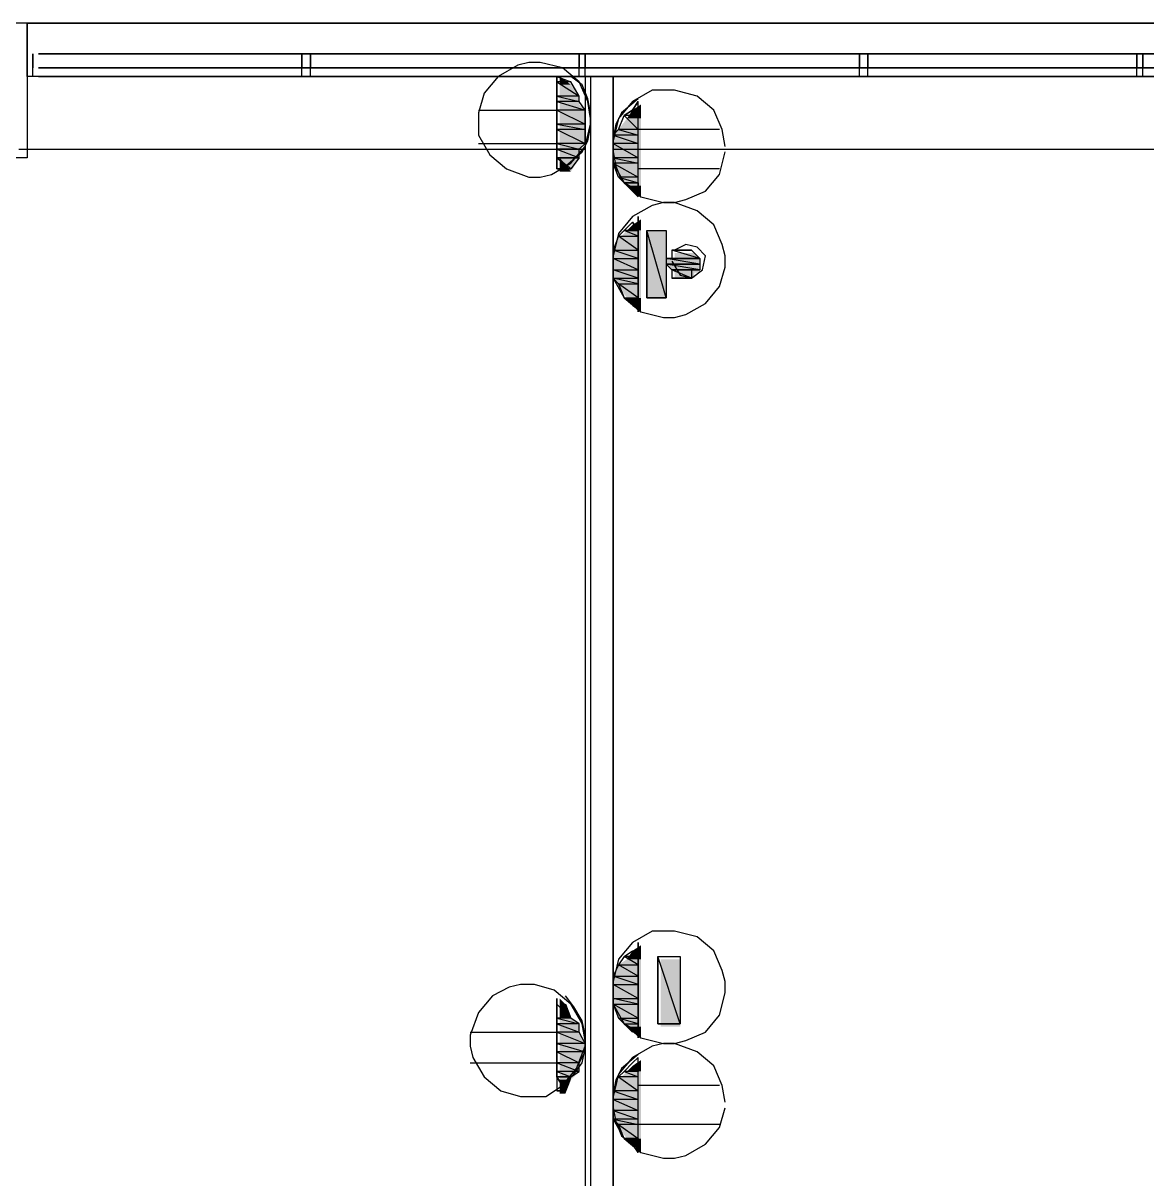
# Model space of a CAD drawing. Header units: millimetres. Extents: x 5 to 415, y 48 to 251.
# Drawn here: x 223.62 to 230.69, y 230.22 to 237.49 of the extents above; entities that cross this region are included whole.
import ezdxf

# ---------------------------------------------------------------- set-up
doc = ezdxf.new("R2010")
doc.units = ezdxf.units.MM
doc.layers.add('H', color=7, linetype='Continuous')
doc.layers.add('P', color=7, linetype='Continuous')

msp = doc.modelspace()

# ---------------------------------------------------------------- hatches: boundary and pattern name
at = {"layer": 'H', "linetype": 'Continuous'}
for points in [[(226.995, 237.102), (226.995, 237.155), (227.065, 237.102), (226.995, 237.102)], [(226.995, 237.031), (226.995, 237.102), (227.065, 237.102), (227.118, 237.031), (226.995, 237.031)], [(226.995, 236.978), (226.995, 237.031), (227.118, 237.031), (227.118, 236.978), (226.995, 236.978)], [(226.995, 236.943), (226.995, 236.978), (227.118, 236.978), (227.154, 236.943), (226.995, 236.943)], [(227.453, 236.943), (227.506, 236.978), (227.506, 236.943), (227.453, 236.943)], [(226.995, 236.855), (226.995, 236.943), (227.154, 236.943), (227.154, 236.855), (226.995, 236.855)], [(227.418, 236.89), (227.453, 236.943), (227.506, 236.943), (227.506, 236.89), (227.418, 236.89)], [(226.995, 236.82), (226.995, 236.855), (227.154, 236.855), (227.154, 236.82), (226.995, 236.82)], [(227.365, 236.82), (227.418, 236.89), (227.506, 236.89), (227.506, 236.82), (227.365, 236.82)], [(226.995, 236.732), (226.995, 236.82), (227.154, 236.82), (227.154, 236.732), (226.995, 236.732)], [(227.33, 236.767), (227.365, 236.82), (227.506, 236.82), (227.506, 236.767), (227.33, 236.767)], [(227.33, 236.732), (227.33, 236.767), (227.506, 236.767), (227.506, 236.732), (227.33, 236.732)], [(226.995, 236.679), (226.995, 236.732), (227.154, 236.732), (227.118, 236.679), (226.995, 236.679)], [(226.995, 236.643), (226.995, 236.679), (227.118, 236.679), (227.118, 236.643), (226.995, 236.643)], [(227.33, 236.643), (227.33, 236.732), (227.506, 236.732), (227.506, 236.643), (227.33, 236.643)], [(226.995, 236.555), (226.995, 236.643), (227.065, 236.555), (226.995, 236.555)], [(227.065, 236.555), (226.995, 236.643), (227.118, 236.643), (227.065, 236.555)], [(227.33, 236.608), (227.33, 236.643), (227.506, 236.643), (227.506, 236.608), (227.33, 236.608)], [(227.365, 236.52), (227.33, 236.608), (227.506, 236.608), (227.506, 236.52), (227.365, 236.52)], [(227.418, 236.467), (227.365, 236.52), (227.506, 236.52), (227.506, 236.467), (227.418, 236.467)], [(227.506, 236.396), (227.418, 236.467), (227.506, 236.432), (227.506, 236.396)], [(227.506, 236.432), (227.418, 236.467), (227.506, 236.467), (227.506, 236.432)], [(227.506, 236.185), (227.453, 236.22), (227.506, 236.255), (227.506, 236.185)], [(227.365, 236.132), (227.418, 236.185), (227.506, 236.185), (227.506, 236.132), (227.365, 236.132)], [(227.418, 236.185), (227.453, 236.22), (227.506, 236.185), (227.418, 236.185)], [(227.542, 235.761), (227.542, 236.185), (227.665, 236.185), (227.665, 235.761), (227.542, 235.761)], [(227.33, 236.044), (227.365, 236.132), (227.506, 236.132), (227.506, 236.044), (227.33, 236.044)], [(227.33, 236.008), (227.33, 236.044), (227.506, 236.044), (227.506, 236.008), (227.33, 236.008)], [(227.718, 236.008), (227.718, 236.044), (227.842, 236.044), (227.877, 236.008), (227.718, 236.008)], [(227.33, 235.92), (227.33, 236.008), (227.506, 236.008), (227.506, 235.92), (227.33, 235.92)], [(227.665, 235.973), (227.665, 236.008), (227.877, 236.008), (227.877, 235.973), (227.665, 235.973)], [(227.718, 235.92), (227.665, 235.973), (227.877, 235.973), (227.877, 235.92), (227.718, 235.92)], [(227.33, 235.885), (227.33, 235.92), (227.506, 235.92), (227.506, 235.885), (227.33, 235.885)], [(227.365, 235.832), (227.33, 235.885), (227.506, 235.885), (227.506, 235.832), (227.365, 235.832)], [(227.718, 235.885), (227.718, 235.92), (227.842, 235.92), (227.842, 235.885), (227.718, 235.885)], [(227.418, 235.761), (227.365, 235.832), (227.506, 235.832), (227.506, 235.761), (227.418, 235.761)], [(227.453, 235.708), (227.418, 235.761), (227.506, 235.761), (227.506, 235.708), (227.453, 235.708)], [(227.506, 235.673), (227.453, 235.708), (227.506, 235.708), (227.506, 235.673)], [(227.506, 231.599), (227.453, 231.652), (227.506, 231.687), (227.506, 231.599)], [(227.365, 231.563), (227.418, 231.599), (227.506, 231.599), (227.506, 231.563), (227.365, 231.563)], [(227.418, 231.599), (227.453, 231.652), (227.506, 231.599), (227.418, 231.599)], [(227.63, 231.175), (227.63, 231.599), (227.753, 231.599), (227.753, 231.175), (227.63, 231.175)], [(227.33, 231.475), (227.365, 231.563), (227.506, 231.563), (227.506, 231.475), (227.33, 231.475)], [(227.33, 231.44), (227.33, 231.475), (227.506, 231.475), (227.506, 231.44), (227.33, 231.44)], [(227.33, 231.352), (227.33, 231.44), (227.506, 231.44), (227.506, 231.352), (227.33, 231.352)], [(226.995, 231.316), (226.995, 231.352), (227.03, 231.316), (226.995, 231.316)], [(226.995, 231.228), (226.995, 231.316), (227.03, 231.316), (227.065, 231.228), (226.995, 231.228)], [(227.33, 231.316), (227.33, 231.352), (227.506, 231.352), (227.506, 231.316), (227.33, 231.316)], [(227.365, 231.228), (227.33, 231.316), (227.506, 231.316), (227.506, 231.228), (227.365, 231.228)], [(226.995, 231.175), (226.995, 231.228), (227.065, 231.228), (227.118, 231.175), (226.995, 231.175)], [(227.418, 231.175), (227.365, 231.228), (227.506, 231.228), (227.506, 231.175), (227.418, 231.175)], [(226.995, 231.14), (226.995, 231.175), (227.118, 231.175), (227.118, 231.14), (226.995, 231.14)], [(227.453, 231.14), (227.418, 231.175), (227.506, 231.175), (227.506, 231.14), (227.453, 231.14)], [(226.995, 231.052), (226.995, 231.14), (227.118, 231.14), (227.154, 231.052), (226.995, 231.052)], [(227.506, 231.105), (227.453, 231.14), (227.506, 231.14), (227.506, 231.105)], [(226.995, 231.017), (226.995, 231.052), (227.154, 231.052), (227.154, 231.017), (226.995, 231.017)], [(226.995, 230.928), (226.995, 231.017), (227.154, 231.017), (227.118, 230.928), (226.995, 230.928)], [(227.453, 230.928), (227.506, 230.964), (227.506, 230.928), (227.453, 230.928)], [(226.995, 230.893), (226.995, 230.928), (227.118, 230.928), (227.118, 230.893), (226.995, 230.893)], [(226.995, 230.84), (226.995, 230.893), (227.118, 230.893), (227.065, 230.84), (226.995, 230.84)], [(227.365, 230.84), (227.418, 230.893), (227.506, 230.893), (227.506, 230.84), (227.365, 230.84)], [(227.418, 230.893), (227.453, 230.928), (227.506, 230.928), (227.506, 230.893), (227.418, 230.893)], [(226.995, 230.752), (226.995, 230.84), (227.03, 230.752), (226.995, 230.752)], [(227.03, 230.752), (226.995, 230.84), (227.065, 230.84), (227.03, 230.752)], [(227.33, 230.752), (227.365, 230.84), (227.506, 230.84), (227.506, 230.752), (227.33, 230.752)], [(227.33, 230.717), (227.33, 230.752), (227.506, 230.752), (227.506, 230.717), (227.33, 230.717)], [(227.33, 230.628), (227.33, 230.717), (227.506, 230.717), (227.506, 230.628), (227.33, 230.628)], [(227.33, 230.593), (227.33, 230.628), (227.506, 230.628), (227.506, 230.593), (227.33, 230.593)], [(227.365, 230.54), (227.33, 230.593), (227.506, 230.593), (227.506, 230.54), (227.365, 230.54)], [(227.418, 230.47), (227.365, 230.54), (227.506, 230.54), (227.506, 230.47), (227.418, 230.47)], [(227.506, 230.382), (227.418, 230.47), (227.506, 230.417), (227.506, 230.382)], [(227.506, 230.417), (227.418, 230.47), (227.506, 230.47), (227.506, 230.417)]]:
    msp.add_hatch(color=256, dxfattribs=at).paths.add_polyline_path(points)

# ---------------------------------------------------------------- linework, layer by layer
at = {"layer": 'P'}
for points in [[(308.134, 237.49), (25.735, 237.49)], [(223.643, 237.49), (235.955, 237.49)], [(223.643, 237.296), (223.643, 237.49)], [(223.643, 237.49), (223.643, 237.296)], [(223.643, 237.49), (235.955, 237.49)], [(223.643, 237.296), (223.643, 237.49)], [(223.643, 237.49), (223.643, 237.296)], [(223.643, 237.49), (223.643, 237.296)], [(223.643, 237.49), (235.955, 237.49)], [(223.643, 237.296), (223.643, 237.49)], [(223.643, 237.155), (223.643, 237.296)], [(223.643, 237.296), (223.643, 237.155)], [(223.643, 237.155), (223.643, 237.296)], [(223.643, 237.296), (223.643, 237.155)], [(223.643, 237.296), (223.643, 237.155)], [(223.643, 237.155), (223.643, 237.296)], [(223.679, 237.296), (223.679, 237.208)], [(223.679, 237.155), (223.679, 237.296)], [(223.679, 237.155), (223.679, 237.296)], [(223.679, 237.296), (223.679, 237.208)], [(223.679, 237.155), (223.679, 237.296)], [(223.679, 237.155), (223.679, 237.296)], [(223.679, 237.296), (223.679, 237.208)], [(223.679, 237.155), (223.679, 237.296)], [(235.867, 237.296), (223.714, 237.296)], [(223.714, 237.296), (235.867, 237.296)], [(223.714, 237.296), (235.867, 237.296)], [(225.337, 237.296), (225.425, 237.296)], [(225.372, 237.296), (225.372, 237.208)], [(225.372, 237.155), (225.372, 237.296)], [(225.425, 237.296), (225.425, 237.208)], [(225.425, 237.155), (225.425, 237.296)], [(227.118, 237.296), (227.118, 237.208)], [(227.118, 237.155), (227.118, 237.296)], [(227.118, 237.296), (227.189, 237.296)], [(227.154, 237.296), (227.154, 237.208)], [(227.154, 237.155), (227.154, 237.296)], [(228.847, 237.296), (228.935, 237.296)], [(228.882, 237.296), (228.882, 237.208)], [(228.882, 237.155), (228.882, 237.296)], [(228.935, 237.296), (228.935, 237.208)], [(228.935, 237.155), (228.935, 237.296)], [(230.628, 237.296), (230.628, 237.208)], [(230.628, 237.155), (230.628, 237.296)], [(230.628, 237.296), (230.717, 237.296)], [(230.664, 237.296), (230.664, 237.208)], [(230.664, 237.155), (230.664, 237.296)], [(235.867, 237.208), (223.714, 237.208)], [(235.867, 237.208), (223.714, 237.208)], [(235.867, 237.208), (223.714, 237.208)], [(235.867, 237.208), (223.714, 237.208)], [(235.867, 237.208), (223.714, 237.208)], [(223.714, 237.208), (229.729, 237.208)], [(223.714, 237.208), (229.729, 237.208)], [(223.714, 237.208), (229.729, 237.208)], [(223.714, 237.208), (229.729, 237.208)], [(223.714, 237.208), (229.729, 237.208)], [(223.714, 237.208), (225.337, 237.208)], [(223.714, 237.208), (225.337, 237.208)], [(223.714, 237.208), (225.337, 237.208)], [(223.714, 237.208), (225.337, 237.208)], [(223.714, 237.208), (225.337, 237.208)], [(225.425, 237.208), (227.118, 237.208)], [(225.425, 237.208), (227.118, 237.208)], [(225.425, 237.208), (227.118, 237.208)], [(225.425, 237.208), (227.118, 237.208)], [(225.425, 237.208), (227.118, 237.208)], [(226.73, 237.225), (226.607, 237.155)], [(226.73, 237.225), (226.607, 237.155)], [(226.801, 237.243), (226.73, 237.225)], [(226.801, 237.243), (226.73, 237.225)], [(226.871, 237.243), (226.801, 237.243)], [(226.871, 237.243), (226.801, 237.243)], [(227.013, 237.208), (226.871, 237.243)], [(227.013, 237.208), (226.871, 237.243)], [(227.118, 237.12), (227.013, 237.208)], [(227.118, 237.12), (227.013, 237.208)], [(227.189, 237.208), (228.847, 237.208)], [(227.189, 237.208), (228.847, 237.208)], [(227.189, 237.208), (228.847, 237.208)], [(227.189, 237.208), (228.847, 237.208)], [(227.189, 237.208), (228.847, 237.208)], [(228.935, 237.208), (230.628, 237.208)], [(228.935, 237.208), (230.628, 237.208)], [(228.935, 237.208), (230.628, 237.208)], [(228.935, 237.208), (230.628, 237.208)], [(228.935, 237.208), (230.628, 237.208)], [(229.817, 237.208), (235.867, 237.208)], [(229.817, 237.208), (235.867, 237.208)], [(229.817, 237.208), (235.867, 237.208)], [(229.817, 237.208), (235.867, 237.208)], [(229.817, 237.208), (235.867, 237.208)], [(223.643, 237.155), (223.643, 236.643)], [(235.92, 237.155), (223.643, 237.155)], [(235.92, 237.155), (223.643, 237.155)], [(235.92, 237.155), (223.643, 237.155)], [(235.867, 237.155), (223.714, 237.155)], [(235.867, 237.155), (223.714, 237.155)], [(223.714, 237.155), (235.867, 237.155)], [(223.714, 237.155), (229.729, 237.155)], [(223.714, 237.155), (235.867, 237.155)], [(223.714, 237.155), (225.337, 237.155)], [(225.425, 237.155), (225.337, 237.155)], [(225.425, 237.155), (227.118, 237.155)], [(225.425, 237.155), (227.118, 237.155)], [(226.607, 237.155), (226.519, 237.049)], [(226.607, 237.155), (226.519, 237.049)], [(226.977, 237.155), (227.065, 237.12)], [(226.977, 237.12), (226.977, 237.155)], [(226.977, 237.155), (226.977, 236.573)], [(227.065, 237.12), (226.977, 237.12)], [(227.065, 237.12), (226.977, 237.12)], [(226.977, 237.12), (227.118, 237.031)], [(226.977, 237.12), (227.118, 237.031)], [(226.977, 237.031), (226.977, 237.12)], [(227.136, 237.102), (227.065, 237.155)], [(227.118, 237.031), (227.065, 237.12)], [(227.189, 237.155), (227.118, 237.155)], [(227.171, 236.996), (227.118, 237.12)], [(227.171, 236.996), (227.118, 237.12)], [(227.154, 237.155), (227.154, 224.719)], [(227.189, 237.155), (228.847, 237.155)], [(227.189, 237.155), (228.847, 237.155)], [(227.189, 237.155), (227.189, 224.719)], [(227.33, 224.719), (227.33, 237.155)], [(227.33, 237.155), (227.33, 224.719)], [(228.935, 237.155), (228.847, 237.155)], [(228.935, 237.155), (230.628, 237.155)], [(228.935, 237.155), (230.628, 237.155)], [(229.817, 237.155), (235.867, 237.155)], [(230.717, 237.155), (230.628, 237.155)], [(226.519, 237.049), (226.483, 236.926)], [(226.519, 237.049), (226.483, 236.926)], [(227.171, 237.014), (227.136, 237.102)], [(227.577, 237.067), (227.453, 236.996)], [(227.577, 237.067), (227.453, 236.996)], [(227.648, 237.067), (227.577, 237.067)], [(227.648, 237.067), (227.577, 237.067)], [(227.718, 237.067), (227.648, 237.067)], [(227.718, 237.067), (227.648, 237.067)], [(227.859, 237.031), (227.718, 237.067)], [(227.859, 237.031), (227.718, 237.067)], [(227.118, 237.031), (226.977, 237.031)], [(227.118, 237.031), (226.977, 237.031)], [(226.977, 237.031), (227.118, 236.996)], [(226.977, 237.031), (227.118, 236.996)], [(226.977, 236.996), (226.977, 237.031)], [(227.118, 236.996), (226.977, 236.996)], [(227.118, 236.996), (226.977, 236.996)], [(226.977, 236.996), (227.154, 236.943)], [(226.977, 236.996), (227.154, 236.943)], [(226.977, 236.943), (226.977, 236.996)], [(227.118, 236.996), (227.118, 237.031)], [(227.154, 236.943), (227.118, 236.996)], [(227.189, 236.926), (227.171, 237.014)], [(227.189, 236.89), (227.171, 236.996)], [(227.189, 236.89), (227.171, 236.996)], [(227.453, 236.996), (227.365, 236.89)], [(227.453, 236.996), (227.365, 236.89)], [(227.489, 237.014), (227.383, 236.926)], [(227.489, 236.996), (227.453, 236.943)], [(227.453, 236.943), (227.489, 236.996)], [(227.489, 236.396), (227.489, 236.996)], [(227.965, 236.943), (227.859, 237.031)], [(227.965, 236.943), (227.859, 237.031)], [(226.483, 236.943), (226.977, 236.943)], [(226.483, 236.926), (226.483, 236.855)], [(226.483, 236.926), (226.483, 236.855)], [(227.154, 236.943), (226.977, 236.943)], [(227.154, 236.943), (226.977, 236.943)], [(226.977, 236.943), (227.154, 236.855)], [(226.977, 236.943), (227.154, 236.855)], [(226.977, 236.855), (226.977, 236.943)], [(227.154, 236.855), (227.154, 236.943)], [(227.189, 236.837), (227.189, 236.926)], [(227.383, 236.926), (227.348, 236.855)], [(227.365, 236.82), (227.401, 236.908)], [(227.453, 236.943), (227.401, 236.908)], [(227.401, 236.908), (227.453, 236.943)], [(227.489, 236.908), (227.401, 236.908)], [(227.401, 236.908), (227.489, 236.82)], [(227.401, 236.908), (227.489, 236.82)], [(227.489, 236.943), (227.489, 236.908)], [(227.489, 236.908), (227.489, 236.943)], [(227.489, 236.82), (227.489, 236.908)], [(228.018, 236.82), (227.965, 236.943)], [(228.018, 236.82), (227.965, 236.943)], [(226.483, 236.855), (226.483, 236.784)], [(226.483, 236.855), (226.483, 236.784)], [(227.154, 236.855), (226.977, 236.855)], [(227.154, 236.855), (226.977, 236.855)], [(226.977, 236.855), (227.154, 236.82)], [(226.977, 236.855), (227.154, 236.82)], [(226.977, 236.82), (226.977, 236.855)], [(227.154, 236.714), (227.189, 236.855)], [(227.154, 236.714), (227.189, 236.855)], [(227.154, 236.82), (227.154, 236.855)], [(227.171, 236.749), (227.189, 236.837)], [(227.365, 236.89), (227.33, 236.749)], [(227.365, 236.89), (227.33, 236.749)], [(227.348, 236.855), (227.33, 236.767)], [(226.483, 236.784), (226.554, 236.661)], [(226.483, 236.784), (226.554, 236.661)], [(227.154, 236.82), (226.977, 236.82)], [(227.154, 236.82), (226.977, 236.82)], [(226.977, 236.82), (227.154, 236.732)], [(226.977, 236.82), (227.154, 236.732)], [(226.977, 236.732), (226.977, 236.82)], [(227.154, 236.732), (227.154, 236.82)], [(227.33, 236.784), (227.365, 236.82)], [(227.489, 236.784), (227.33, 236.784)], [(227.489, 236.784), (227.33, 236.784)], [(227.33, 236.784), (227.489, 236.732)], [(227.33, 236.784), (227.489, 236.732)], [(227.33, 236.732), (227.33, 236.784)], [(227.33, 236.767), (227.33, 236.679)], [(227.489, 236.82), (227.365, 236.82)], [(227.489, 236.82), (227.365, 236.82)], [(227.365, 236.82), (227.489, 236.784)], [(227.365, 236.82), (227.489, 236.784)], [(228, 236.82), (227.489, 236.82)], [(227.489, 236.784), (227.489, 236.82)], [(227.489, 236.732), (227.489, 236.784)], [(228.036, 236.714), (228.018, 236.82)], [(228.036, 236.714), (228.018, 236.82)], [(223.591, 236.696), (227.154, 236.696)], [(226.483, 236.732), (226.977, 236.732)], [(227.154, 236.732), (226.977, 236.732)], [(227.154, 236.732), (226.977, 236.732)], [(226.977, 236.732), (227.118, 236.696)], [(226.977, 236.732), (227.118, 236.696)], [(226.977, 236.696), (226.977, 236.732)], [(227.118, 236.696), (226.977, 236.696)], [(227.118, 236.696), (226.977, 236.696)], [(226.977, 236.696), (227.118, 236.643)], [(226.977, 236.696), (227.118, 236.643)], [(226.977, 236.643), (226.977, 236.696)], [(227.03, 236.59), (227.136, 236.679)], [(227.065, 236.608), (227.154, 236.714)], [(227.065, 236.608), (227.154, 236.714)], [(227.118, 236.696), (227.154, 236.732)], [(227.118, 236.643), (227.118, 236.696)], [(227.136, 236.679), (227.171, 236.749)], [(227.33, 236.749), (227.33, 236.679)], [(227.33, 236.749), (227.33, 236.679)], [(227.489, 236.732), (227.33, 236.732)], [(227.489, 236.732), (227.33, 236.732)], [(227.33, 236.732), (227.489, 236.643)], [(227.33, 236.732), (227.489, 236.643)], [(227.33, 236.643), (227.33, 236.732)], [(227.33, 236.696), (235.955, 236.696)], [(227.33, 236.679), (227.33, 236.608)], [(227.33, 236.679), (227.33, 236.608)], [(227.33, 236.679), (227.348, 236.59)], [(227.489, 236.643), (227.489, 236.732)], [(228, 236.538), (228.036, 236.679)], [(228, 236.538), (228.036, 236.679)], [(223.643, 236.643), (222.797, 236.643)], [(226.554, 236.661), (226.66, 236.573)], [(226.554, 236.661), (226.66, 236.573)], [(226.942, 236.538), (227.065, 236.608)], [(226.942, 236.538), (227.065, 236.608)], [(227.118, 236.643), (226.977, 236.643)], [(226.977, 236.573), (226.977, 236.643)], [(226.977, 236.643), (227.065, 236.573)], [(226.977, 236.643), (227.118, 236.643)], [(227.065, 236.573), (226.977, 236.643)], [(227.118, 236.643), (227.065, 236.573)], [(227.489, 236.643), (227.33, 236.643)], [(227.489, 236.643), (227.33, 236.643)], [(227.33, 236.643), (227.489, 236.608)], [(227.33, 236.643), (227.489, 236.608)], [(227.33, 236.608), (227.33, 236.643)], [(227.33, 236.608), (227.401, 236.485)], [(227.33, 236.608), (227.401, 236.485)], [(227.489, 236.608), (227.33, 236.608)], [(227.489, 236.608), (227.33, 236.608)], [(227.33, 236.608), (227.489, 236.52)], [(227.33, 236.608), (227.489, 236.52)], [(227.365, 236.52), (227.33, 236.608)], [(227.489, 236.608), (227.489, 236.643)], [(227.489, 236.52), (227.489, 236.608)], [(226.66, 236.573), (226.801, 236.52)], [(226.66, 236.573), (226.801, 236.52)], [(226.871, 236.52), (226.942, 236.538)], [(226.871, 236.52), (226.942, 236.538)], [(227.065, 236.573), (226.977, 236.573)], [(226.977, 236.573), (227.065, 236.573)], [(227.065, 236.573), (226.977, 236.573)], [(227.348, 236.59), (227.383, 236.502)], [(228, 236.573), (227.489, 236.573)], [(227.912, 236.432), (228, 236.538)], [(227.912, 236.432), (228, 236.538)], [(226.801, 236.52), (226.871, 236.52)], [(226.801, 236.52), (226.871, 236.52)], [(227.489, 236.52), (227.365, 236.52)], [(227.489, 236.52), (227.365, 236.52)], [(227.365, 236.52), (227.489, 236.485)], [(227.365, 236.52), (227.489, 236.485)], [(227.401, 236.485), (227.365, 236.52)], [(227.383, 236.502), (227.453, 236.432)], [(227.401, 236.485), (227.506, 236.396)], [(227.401, 236.485), (227.506, 236.396)], [(227.489, 236.485), (227.401, 236.485)], [(227.401, 236.485), (227.489, 236.432)], [(227.489, 236.432), (227.401, 236.485)], [(227.401, 236.485), (227.489, 236.485)], [(227.489, 236.432), (227.401, 236.485)], [(227.489, 236.485), (227.489, 236.52)], [(227.489, 236.485), (227.489, 236.432)], [(227.453, 236.432), (227.489, 236.396)], [(227.489, 236.396), (227.453, 236.432)], [(227.506, 236.396), (227.648, 236.361)], [(227.506, 236.396), (227.648, 236.361)], [(227.789, 236.379), (227.912, 236.432)], [(227.789, 236.379), (227.912, 236.432)], [(227.577, 236.343), (227.453, 236.273)], [(227.648, 236.361), (227.577, 236.343)], [(227.648, 236.361), (227.718, 236.361)], [(227.648, 236.361), (227.718, 236.361)], [(227.718, 236.361), (227.648, 236.361)], [(227.718, 236.361), (227.789, 236.379)], [(227.718, 236.361), (227.789, 236.379)], [(227.859, 236.308), (227.718, 236.361)], [(227.453, 236.273), (227.365, 236.167)], [(227.489, 236.238), (227.489, 236.273)], [(227.489, 236.273), (227.489, 236.238)], [(227.489, 235.673), (227.489, 236.273)], [(227.965, 236.22), (227.859, 236.308)], [(227.401, 236.185), (227.365, 236.149)], [(227.401, 236.185), (227.453, 236.238)], [(227.489, 236.149), (227.401, 236.185)], [(227.489, 236.149), (227.401, 236.185)], [(227.401, 236.185), (227.489, 236.185)], [(227.489, 236.185), (227.401, 236.185)], [(227.489, 236.185), (227.453, 236.238)], [(227.453, 236.238), (227.489, 236.185)], [(227.453, 236.238), (227.489, 236.185)], [(227.489, 236.185), (227.489, 236.149)], [(227.665, 235.761), (227.542, 236.185)], [(227.542, 236.185), (227.542, 235.761)], [(227.665, 235.761), (227.542, 236.185)], [(227.542, 236.185), (227.665, 236.185)], [(227.542, 235.761), (227.542, 236.185)], [(227.542, 236.185), (227.665, 236.185)], [(227.665, 236.185), (227.665, 235.761)], [(227.665, 236.185), (227.665, 235.761)], [(228.018, 236.097), (227.965, 236.22)], [(227.365, 236.167), (227.33, 236.026)], [(227.365, 236.149), (227.33, 236.061)], [(227.489, 236.061), (227.365, 236.149)], [(227.489, 236.061), (227.365, 236.149)], [(227.365, 236.149), (227.489, 236.149)], [(227.365, 236.149), (227.489, 236.149)], [(227.489, 236.149), (227.489, 236.061)], [(227.789, 236.097), (227.718, 236.061)], [(227.859, 236.079), (227.789, 236.097)], [(228.036, 236.026), (228.018, 236.097)], [(227.489, 236.008), (227.33, 236.061)], [(227.33, 236.061), (227.33, 236.008)], [(227.489, 236.008), (227.33, 236.061)], [(227.33, 236.061), (227.489, 236.061)], [(227.33, 236.061), (227.489, 236.061)], [(227.489, 236.061), (227.489, 236.008)], [(227.877, 236.008), (227.7, 236.061)], [(227.7, 236.061), (227.7, 236.008)], [(227.877, 236.008), (227.7, 236.061)], [(227.7, 236.061), (227.824, 236.061)], [(227.7, 236.061), (227.824, 236.061)], [(227.824, 236.061), (227.7, 236.061)], [(227.7, 236.061), (227.7, 236.061)], [(227.824, 236.061), (227.7, 236.061)], [(227.7, 236.061), (227.7, 236.061)], [(227.7, 236.061), (227.824, 236.061)], [(227.7, 236.061), (227.824, 236.061)], [(227.824, 236.061), (227.7, 236.061)], [(227.7, 236.061), (227.824, 236.061)], [(227.824, 236.061), (227.7, 236.061)], [(227.7, 236.061), (227.7, 236.061)], [(227.7, 236.061), (227.824, 236.061)], [(227.753, 236.061), (227.7, 236.061)], [(227.824, 236.061), (227.753, 236.061)], [(227.824, 236.061), (227.753, 236.061)], [(227.753, 236.061), (227.789, 236.061)], [(227.753, 236.061), (227.753, 236.061)], [(227.753, 236.061), (227.753, 236.061)], [(227.789, 236.061), (227.753, 236.061)], [(227.753, 236.061), (227.789, 236.061)], [(227.753, 236.061), (227.789, 236.061)], [(227.789, 236.061), (227.753, 236.061)], [(227.789, 236.061), (227.824, 236.061)], [(227.824, 236.061), (227.877, 236.008)], [(227.912, 236.026), (227.859, 236.079)], [(227.894, 235.938), (227.912, 236.026)], [(228.036, 235.955), (228.036, 236.026)], [(227.489, 235.938), (227.33, 236.008)], [(227.33, 236.008), (227.33, 235.938)], [(227.489, 235.938), (227.33, 236.008)], [(227.33, 236.008), (227.489, 236.008)], [(227.33, 236.008), (227.489, 236.008)], [(227.33, 235.991), (227.33, 235.885)], [(227.489, 236.008), (227.489, 235.938)], [(227.877, 235.973), (227.665, 236.008)], [(227.665, 236.008), (227.665, 235.973)], [(227.877, 235.973), (227.665, 236.008)], [(227.665, 236.008), (227.877, 236.008)], [(227.877, 236.008), (227.665, 236.008)], [(227.665, 236.008), (227.7, 236.008)], [(227.877, 235.938), (227.665, 235.973)], [(227.665, 235.973), (227.7, 235.938)], [(227.877, 235.938), (227.665, 235.973)], [(227.665, 235.973), (227.877, 235.973)], [(227.665, 235.973), (227.877, 235.973)], [(227.877, 235.973), (227.665, 235.973)], [(227.665, 235.973), (227.665, 235.973)], [(227.877, 235.973), (227.665, 235.973)], [(227.665, 235.973), (227.665, 235.973)], [(227.665, 235.973), (227.877, 235.973)], [(227.665, 235.973), (227.877, 235.973)], [(227.877, 235.973), (227.665, 235.973)], [(227.665, 235.973), (227.877, 235.973)], [(227.877, 235.973), (227.665, 235.973)], [(227.665, 235.973), (227.665, 235.973)], [(227.665, 235.973), (227.877, 235.973)], [(227.7, 236.008), (227.877, 236.008)], [(227.877, 236.008), (227.7, 236.008)], [(227.7, 236.008), (227.877, 236.008)], [(227.7, 236.008), (227.877, 236.008)], [(227.7, 235.991), (227.753, 235.903)], [(227.877, 236.008), (227.877, 235.973)], [(227.877, 235.973), (227.877, 235.938)], [(228, 235.832), (228.036, 235.955)], [(227.489, 235.885), (227.33, 235.938)], [(227.33, 235.938), (227.33, 235.885)], [(227.489, 235.885), (227.33, 235.938)], [(227.33, 235.938), (227.489, 235.938)], [(227.33, 235.938), (227.489, 235.938)], [(227.489, 235.85), (227.33, 235.885)], [(227.33, 235.885), (227.365, 235.85)], [(227.489, 235.85), (227.33, 235.885)], [(227.33, 235.885), (227.489, 235.885)], [(227.33, 235.885), (227.489, 235.885)], [(227.33, 235.885), (227.401, 235.761)], [(227.489, 235.938), (227.489, 235.885)], [(227.489, 235.885), (227.489, 235.85)], [(227.824, 235.885), (227.7, 235.938)], [(227.7, 235.938), (227.7, 235.885)], [(227.824, 235.885), (227.7, 235.938)], [(227.7, 235.938), (227.824, 235.938)], [(227.7, 235.938), (227.824, 235.938)], [(227.877, 235.938), (227.7, 235.938)], [(227.824, 235.938), (227.7, 235.938)], [(227.7, 235.938), (227.7, 235.938)], [(227.7, 235.938), (227.824, 235.938)], [(227.7, 235.938), (227.877, 235.938)], [(227.753, 235.885), (227.7, 235.885)], [(227.7, 235.885), (227.753, 235.885)], [(227.789, 235.885), (227.7, 235.885)], [(227.7, 235.885), (227.824, 235.885)], [(227.7, 235.885), (227.824, 235.885)], [(227.824, 235.885), (227.7, 235.885)], [(227.7, 235.885), (227.7, 235.885)], [(227.824, 235.885), (227.7, 235.885)], [(227.7, 235.885), (227.7, 235.885)], [(227.7, 235.885), (227.824, 235.885)], [(227.7, 235.885), (227.824, 235.885)], [(227.753, 235.903), (227.824, 235.885)], [(227.789, 235.885), (227.753, 235.885)], [(227.753, 235.885), (227.789, 235.885)], [(227.753, 235.885), (227.789, 235.885)], [(227.789, 235.885), (227.753, 235.885)], [(227.753, 235.885), (227.753, 235.885)], [(227.753, 235.885), (227.753, 235.885)], [(227.824, 235.885), (227.789, 235.885)], [(227.824, 235.938), (227.824, 235.885)], [(227.824, 235.938), (227.877, 235.938)], [(227.824, 235.885), (227.894, 235.938)], [(227.489, 235.761), (227.365, 235.85)], [(227.365, 235.85), (227.401, 235.761)], [(227.489, 235.761), (227.365, 235.85)], [(227.365, 235.85), (227.489, 235.85)], [(227.365, 235.85), (227.489, 235.85)], [(227.489, 235.85), (227.489, 235.761)], [(227.912, 235.726), (228, 235.832)], [(227.453, 235.726), (227.401, 235.761)], [(227.401, 235.761), (227.453, 235.726)], [(227.489, 235.726), (227.401, 235.761)], [(227.401, 235.761), (227.489, 235.761)], [(227.401, 235.761), (227.489, 235.761)], [(227.401, 235.761), (227.506, 235.673)], [(227.489, 235.761), (227.489, 235.726)], [(227.542, 235.761), (227.665, 235.761)], [(227.665, 235.761), (227.542, 235.761)], [(227.489, 235.673), (227.489, 235.726)], [(227.489, 235.726), (227.489, 235.673)], [(227.506, 235.673), (227.648, 235.638)], [(227.789, 235.656), (227.912, 235.726)], [(227.648, 235.638), (227.718, 235.638)], [(227.718, 235.638), (227.789, 235.656)], [(227.577, 231.775), (227.453, 231.704)], [(227.648, 231.775), (227.577, 231.775)], [(227.718, 231.775), (227.648, 231.775)], [(227.859, 231.74), (227.718, 231.775)], [(227.965, 231.652), (227.859, 231.74)], [(227.453, 231.704), (227.365, 231.599)], [(227.489, 231.652), (227.489, 231.704)], [(227.489, 231.704), (227.489, 231.652)], [(227.489, 231.105), (227.489, 231.704)], [(227.365, 231.599), (227.33, 231.458)], [(227.401, 231.616), (227.365, 231.563)], [(227.401, 231.616), (227.453, 231.652)], [(227.489, 231.563), (227.401, 231.616)], [(227.489, 231.563), (227.401, 231.616)], [(227.401, 231.616), (227.489, 231.616)], [(227.489, 231.616), (227.401, 231.616)], [(227.489, 231.616), (227.453, 231.652)], [(227.453, 231.652), (227.489, 231.616)], [(227.453, 231.652), (227.489, 231.616)], [(227.489, 231.616), (227.489, 231.563)], [(227.753, 231.193), (227.612, 231.616)], [(227.612, 231.616), (227.612, 231.193)], [(227.753, 231.193), (227.612, 231.616)], [(227.612, 231.616), (227.753, 231.616)], [(227.612, 231.193), (227.612, 231.616)], [(227.612, 231.616), (227.753, 231.616)], [(227.753, 231.616), (227.753, 231.193)], [(227.753, 231.616), (227.753, 231.193)], [(228.018, 231.528), (227.965, 231.652)], [(227.365, 231.563), (227.33, 231.493)], [(227.489, 231.493), (227.365, 231.563)], [(227.489, 231.493), (227.365, 231.563)], [(227.365, 231.563), (227.489, 231.563)], [(227.365, 231.563), (227.489, 231.563)], [(227.489, 231.563), (227.489, 231.493)], [(228.036, 231.458), (228.018, 231.528)], [(227.489, 231.44), (227.33, 231.493)], [(227.33, 231.493), (227.33, 231.44)], [(227.489, 231.44), (227.33, 231.493)], [(227.33, 231.493), (227.489, 231.493)], [(227.33, 231.493), (227.489, 231.493)], [(227.489, 231.493), (227.489, 231.44)], [(228.036, 231.387), (228.036, 231.458)], [(226.677, 231.422), (226.572, 231.369)], [(226.677, 231.422), (226.572, 231.369)], [(226.748, 231.44), (226.677, 231.422)], [(226.748, 231.44), (226.677, 231.422)], [(226.836, 231.44), (226.748, 231.44)], [(226.836, 231.44), (226.748, 231.44)], [(226.96, 231.405), (226.836, 231.44)], [(226.96, 231.405), (226.836, 231.44)], [(227.065, 231.316), (226.96, 231.405)], [(227.065, 231.316), (226.96, 231.405)], [(227.489, 231.352), (227.33, 231.44)], [(227.33, 231.44), (227.33, 231.352)], [(227.489, 231.352), (227.33, 231.44)], [(227.33, 231.44), (227.489, 231.44)], [(227.33, 231.44), (227.489, 231.44)], [(227.33, 231.422), (227.33, 231.316)], [(227.489, 231.44), (227.489, 231.352)], [(228, 231.246), (228.036, 231.387)], [(226.572, 231.369), (226.483, 231.263)], [(226.572, 231.369), (226.483, 231.263)], [(226.977, 231.352), (226.977, 231.316)], [(226.977, 231.316), (226.977, 231.352)], [(226.977, 231.352), (226.977, 230.77)], [(226.977, 231.316), (227.065, 231.228)], [(226.977, 231.228), (226.977, 231.316)], [(227.083, 231.299), (227.03, 231.369)], [(227.03, 231.316), (227.065, 231.228)], [(227.065, 231.228), (227.03, 231.316)], [(227.136, 231.193), (227.065, 231.316)], [(227.136, 231.193), (227.065, 231.316)], [(227.136, 231.211), (227.083, 231.299)], [(227.489, 231.316), (227.33, 231.352)], [(227.33, 231.352), (227.33, 231.316)], [(227.489, 231.316), (227.33, 231.352)], [(227.33, 231.352), (227.489, 231.352)], [(227.33, 231.352), (227.489, 231.352)], [(227.489, 231.228), (227.33, 231.316)], [(227.33, 231.316), (227.365, 231.228)], [(227.489, 231.228), (227.33, 231.316)], [(227.33, 231.316), (227.489, 231.316)], [(227.33, 231.316), (227.489, 231.316)], [(227.33, 231.316), (227.401, 231.193)], [(227.489, 231.352), (227.489, 231.316)], [(227.489, 231.316), (227.489, 231.228)], [(226.483, 231.263), (226.43, 231.122)], [(226.483, 231.263), (226.43, 231.122)], [(227.065, 231.228), (226.977, 231.228)], [(227.065, 231.228), (226.977, 231.228)], [(226.977, 231.228), (227.118, 231.193)], [(226.977, 231.228), (227.118, 231.193)], [(226.977, 231.193), (226.977, 231.228)], [(227.118, 231.193), (227.065, 231.228)], [(227.489, 231.193), (227.365, 231.228)], [(227.365, 231.228), (227.401, 231.193)], [(227.489, 231.193), (227.365, 231.228)], [(227.365, 231.228), (227.489, 231.228)], [(227.365, 231.228), (227.489, 231.228)], [(227.489, 231.228), (227.489, 231.193)], [(227.912, 231.14), (228, 231.246)], [(227.118, 231.193), (226.977, 231.193)], [(227.118, 231.193), (226.977, 231.193)], [(226.977, 231.193), (227.118, 231.14)], [(226.977, 231.193), (227.118, 231.14)], [(226.977, 231.14), (226.977, 231.193)], [(227.118, 231.14), (227.118, 231.193)], [(227.154, 231.122), (227.136, 231.211)], [(227.154, 231.087), (227.136, 231.193)], [(227.154, 231.087), (227.136, 231.193)], [(227.453, 231.14), (227.401, 231.193)], [(227.401, 231.193), (227.453, 231.14)], [(227.489, 231.14), (227.401, 231.193)], [(227.401, 231.193), (227.489, 231.193)], [(227.401, 231.193), (227.489, 231.193)], [(227.401, 231.193), (227.506, 231.105)], [(227.489, 231.193), (227.489, 231.14)], [(227.612, 231.193), (227.753, 231.193)], [(227.753, 231.193), (227.612, 231.193)], [(226.43, 231.14), (226.977, 231.14)], [(226.43, 231.122), (226.43, 231.052)], [(226.43, 231.122), (226.43, 231.052)], [(227.118, 231.14), (226.977, 231.14)], [(227.118, 231.14), (226.977, 231.14)], [(226.977, 231.14), (227.154, 231.069)], [(226.977, 231.14), (227.154, 231.069)], [(226.977, 231.069), (226.977, 231.14)], [(227.154, 231.069), (227.118, 231.14)], [(227.154, 231.034), (227.154, 231.122)], [(227.489, 231.105), (227.489, 231.14)], [(227.489, 231.14), (227.489, 231.105)], [(227.506, 231.105), (227.648, 231.069)], [(227.718, 231.069), (227.789, 231.087)], [(227.789, 231.087), (227.912, 231.14)], [(226.43, 231.052), (226.448, 230.981)], [(226.43, 231.052), (226.448, 230.981)], [(227.154, 231.069), (226.977, 231.069)], [(227.154, 231.069), (226.977, 231.069)], [(226.977, 231.069), (227.154, 231.017)], [(226.977, 231.069), (227.154, 231.017)], [(226.977, 231.017), (226.977, 231.069)], [(227.154, 231.017), (226.977, 231.017)], [(227.154, 231.017), (226.977, 231.017)], [(226.977, 231.017), (227.118, 230.946)], [(226.977, 231.017), (227.118, 230.946)], [(226.977, 230.946), (226.977, 231.017)], [(227.101, 230.911), (227.154, 231.052)], [(227.101, 230.911), (227.154, 231.052)], [(227.118, 230.946), (227.154, 231.017)], [(227.136, 230.946), (227.154, 231.034)], [(227.154, 231.017), (227.154, 231.069)], [(227.577, 231.052), (227.453, 230.981)], [(227.577, 231.052), (227.453, 230.981)], [(227.648, 231.069), (227.577, 231.052)], [(227.648, 231.069), (227.577, 231.052)], [(227.718, 231.069), (227.648, 231.069)], [(227.718, 231.069), (227.648, 231.069)], [(227.648, 231.069), (227.718, 231.069)], [(227.859, 231.017), (227.718, 231.069)], [(227.859, 231.017), (227.718, 231.069)], [(227.965, 230.928), (227.859, 231.017)], [(227.965, 230.928), (227.859, 231.017)], [(226.43, 230.946), (226.977, 230.946)], [(226.448, 230.981), (226.519, 230.858)], [(226.448, 230.981), (226.519, 230.858)], [(227.118, 230.946), (226.977, 230.946)], [(227.118, 230.946), (226.977, 230.946)], [(226.977, 230.946), (227.118, 230.893)], [(226.977, 230.946), (227.118, 230.893)], [(226.977, 230.893), (226.977, 230.946)], [(227.083, 230.875), (227.136, 230.946)], [(227.118, 230.893), (227.118, 230.946)], [(227.453, 230.981), (227.365, 230.875)], [(227.453, 230.981), (227.365, 230.875)], [(227.489, 230.999), (227.383, 230.911)], [(227.453, 230.946), (227.401, 230.893)], [(227.401, 230.893), (227.453, 230.946)], [(227.489, 230.981), (227.453, 230.946)], [(227.453, 230.946), (227.489, 230.981)], [(227.489, 230.382), (227.489, 230.981)], [(227.489, 230.946), (227.489, 230.893)], [(227.489, 230.893), (227.489, 230.946)], [(227.118, 230.893), (226.977, 230.893)], [(227.118, 230.893), (226.977, 230.893)], [(226.977, 230.893), (227.065, 230.858)], [(226.977, 230.893), (227.065, 230.858)], [(226.977, 230.858), (226.977, 230.893)], [(226.995, 230.787), (227.083, 230.875)], [(227.013, 230.805), (227.101, 230.911)], [(227.013, 230.805), (227.101, 230.911)], [(227.065, 230.858), (227.118, 230.893)], [(227.365, 230.875), (227.33, 230.734)], [(227.365, 230.875), (227.33, 230.734)], [(227.383, 230.911), (227.348, 230.84)], [(227.365, 230.858), (227.401, 230.893)], [(227.489, 230.893), (227.401, 230.893)], [(227.401, 230.893), (227.489, 230.858)], [(227.401, 230.893), (227.489, 230.858)], [(227.489, 230.858), (227.489, 230.893)], [(228.018, 230.805), (227.965, 230.928)], [(228.018, 230.805), (227.965, 230.928)], [(226.519, 230.858), (226.624, 230.77)], [(226.519, 230.858), (226.624, 230.77)], [(226.907, 230.734), (227.013, 230.805)], [(226.907, 230.734), (227.013, 230.805)], [(227.065, 230.858), (226.977, 230.858)], [(227.03, 230.77), (226.977, 230.858)], [(226.977, 230.858), (227.03, 230.77)], [(226.977, 230.858), (227.065, 230.858)], [(227.03, 230.77), (226.977, 230.858)], [(227.065, 230.858), (227.03, 230.77)], [(227.33, 230.77), (227.365, 230.858)], [(227.348, 230.84), (227.33, 230.752)], [(227.489, 230.858), (227.365, 230.858)], [(227.489, 230.858), (227.365, 230.858)], [(227.365, 230.858), (227.489, 230.77)], [(227.365, 230.858), (227.489, 230.77)], [(227.489, 230.77), (227.489, 230.858)], [(228, 230.805), (227.489, 230.805)], [(228.036, 230.699), (228.018, 230.805)], [(228.036, 230.699), (228.018, 230.805)], [(226.624, 230.77), (226.748, 230.734)], [(226.624, 230.77), (226.748, 230.734)], [(226.748, 230.734), (226.836, 230.734)], [(226.748, 230.734), (226.836, 230.734)], [(226.836, 230.734), (226.907, 230.734)], [(226.836, 230.734), (226.907, 230.734)], [(227.03, 230.77), (226.977, 230.77)], [(226.977, 230.77), (227.03, 230.77)], [(227.489, 230.77), (227.33, 230.77)], [(227.489, 230.77), (227.33, 230.77)], [(227.33, 230.77), (227.489, 230.717)], [(227.33, 230.77), (227.489, 230.717)], [(227.33, 230.717), (227.33, 230.77)], [(227.33, 230.752), (227.33, 230.664)], [(227.33, 230.734), (227.33, 230.664)], [(227.33, 230.734), (227.33, 230.664)], [(227.489, 230.717), (227.33, 230.717)], [(227.489, 230.717), (227.33, 230.717)], [(227.33, 230.717), (227.489, 230.646)], [(227.33, 230.717), (227.489, 230.646)], [(227.33, 230.646), (227.33, 230.717)], [(227.489, 230.717), (227.489, 230.77)], [(227.489, 230.646), (227.489, 230.717)], [(227.33, 230.664), (227.33, 230.593)], [(227.33, 230.664), (227.33, 230.593)], [(227.33, 230.664), (227.348, 230.576)], [(227.489, 230.646), (227.33, 230.646)], [(227.489, 230.646), (227.33, 230.646)], [(227.33, 230.646), (227.489, 230.593)], [(227.33, 230.646), (227.489, 230.593)], [(227.33, 230.593), (227.33, 230.646)], [(227.489, 230.593), (227.489, 230.646)], [(228, 230.54), (228.036, 230.664)], [(228, 230.54), (228.036, 230.664)], [(227.33, 230.593), (227.401, 230.47)], [(227.33, 230.593), (227.401, 230.47)], [(227.489, 230.593), (227.33, 230.593)], [(227.489, 230.593), (227.33, 230.593)], [(227.33, 230.593), (227.489, 230.558)], [(227.33, 230.593), (227.489, 230.558)], [(227.365, 230.558), (227.33, 230.593)], [(227.348, 230.576), (227.383, 230.487)], [(227.489, 230.558), (227.489, 230.593)], [(227.489, 230.558), (227.365, 230.558)], [(227.489, 230.558), (227.365, 230.558)], [(227.365, 230.558), (227.489, 230.47)], [(227.365, 230.558), (227.489, 230.47)], [(227.401, 230.47), (227.365, 230.558)], [(228, 230.558), (227.489, 230.558)], [(227.489, 230.47), (227.489, 230.558)], [(227.912, 230.434), (228, 230.54)], [(227.912, 230.434), (228, 230.54)], [(227.383, 230.487), (227.453, 230.434)], [(227.401, 230.47), (227.506, 230.382)], [(227.401, 230.47), (227.506, 230.382)], [(227.489, 230.47), (227.401, 230.47)], [(227.401, 230.47), (227.489, 230.434)], [(227.489, 230.434), (227.401, 230.47)], [(227.401, 230.47), (227.489, 230.47)], [(227.489, 230.434), (227.401, 230.47)], [(227.453, 230.434), (227.489, 230.382)], [(227.489, 230.382), (227.453, 230.434)], [(227.489, 230.47), (227.489, 230.434)], [(227.789, 230.364), (227.912, 230.434)], [(227.789, 230.364), (227.912, 230.434)], [(227.506, 230.382), (227.648, 230.346)], [(227.506, 230.382), (227.648, 230.346)], [(227.718, 230.346), (227.789, 230.364)], [(227.718, 230.346), (227.789, 230.364)], [(227.648, 230.346), (227.718, 230.346)], [(227.648, 230.346), (227.718, 230.346)]]:
    msp.add_lwpolyline(points, dxfattribs=at)

doc.saveas('drawing.dxf')
